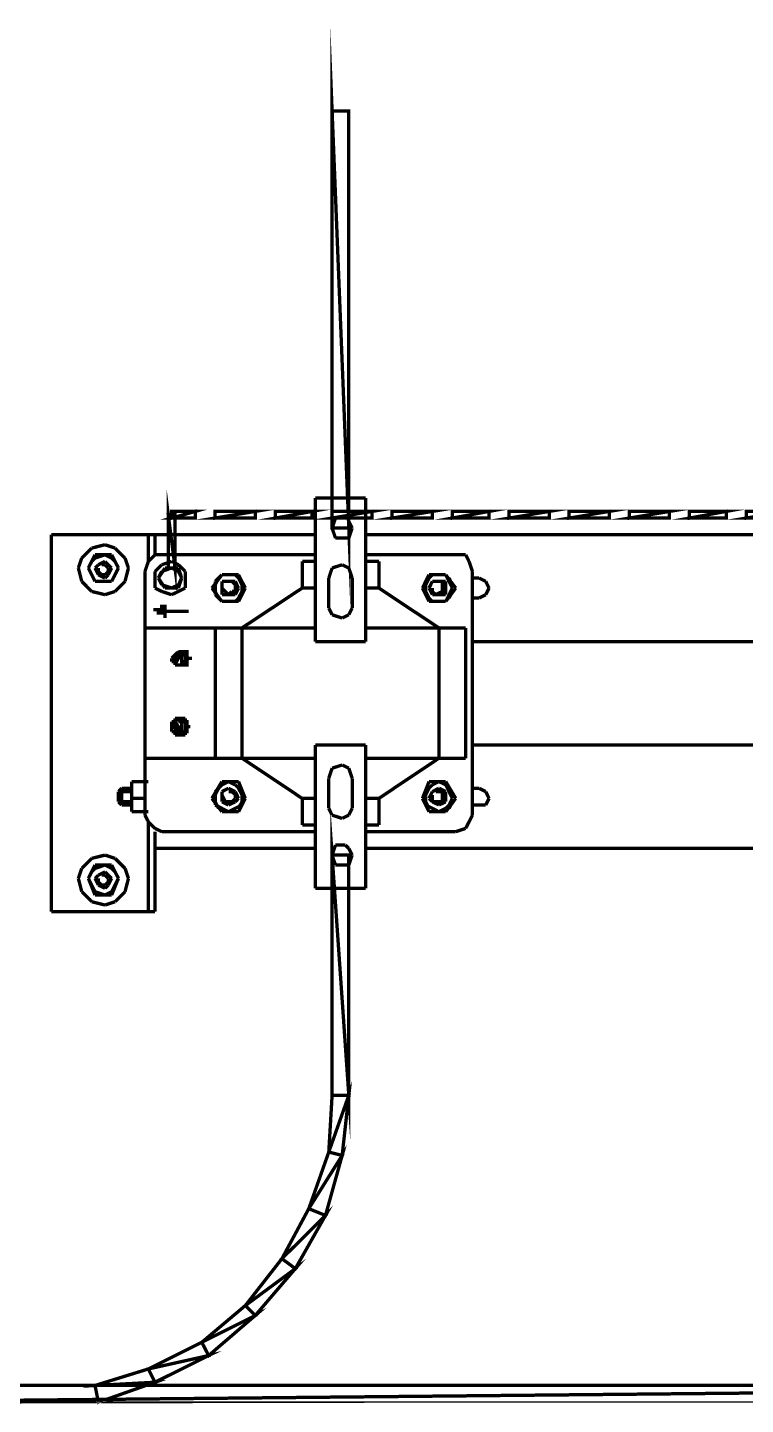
# Model space of a CAD drawing. Header units: metres. Extents: x 3290 to 4536, y 1562 to 1983.
# Drawn here: x 4044.18 to 4049.12, y 1650.19 to 1659.66 of the extents above; entities that cross this region are included whole.
import ezdxf

# ---------------------------------------------------------------- set-up
doc = ezdxf.new("R2010")
doc.units = ezdxf.units.M
for name, color, linetype in [('C00-00-00-BLACK', 7, 'Continuous'), ('C00-FF-00', 3, 'Continuous'), ('CFF-00-00', 1, 'Continuous')]:
    doc.layers.add(name, color=color, linetype=linetype)

msp = doc.modelspace()

# ---------------------------------------------------------------- linework, layer by layer
at = {"layer": 'C00-00-00-BLACK', "const_width": 0.0229}
for points in [[(4046.5056, 1656.4223), (4046.1612, 1656.4223)], [(4046.1612, 1656.4223), (4046.1612, 1655.4351)], [(4046.5056, 1656.4223), (4046.5056, 1655.4351)], [(4046.2988, 1656.2848), (4046.2755, 1656.216)], [(4046.367, 1656.2848), (4046.2988, 1656.2848)], [(4046.4136, 1656.216), (4046.3903, 1656.262)], [(4044.3453, 1653.5769), (4044.3453, 1656.1705)], [(4046.1612, 1656.1705), (4044.3453, 1656.1705)], [(4045.012, 1655.9869), (4045.012, 1656.1705)], [(4045.0575, 1656.0324), (4045.0575, 1656.1705)], [(4046.2755, 1656.216), (4046.2988, 1656.1472)], [(4046.3903, 1656.1472), (4046.4136, 1656.216)], [(4051.2135, 1656.1705), (4046.5056, 1656.1705)], [(4044.6226, 1656.0784), (4044.5538, 1656.0097)], [(4044.7141, 1656.1017), (4044.6226, 1656.0784)], [(4044.7829, 1656.0784), (4044.7141, 1656.1017)], [(4044.8517, 1656.0097), (4044.7829, 1656.0784)], [(4046.2988, 1656.1472), (4046.367, 1656.1472)], [(4046.367, 1656.1472), (4046.3903, 1656.1472)], [(4044.5538, 1656.0097), (4044.5305, 1655.9414)], [(4044.6453, 1656.0324), (4044.5993, 1655.9414)], [(4044.6226, 1655.9869), (4044.5993, 1655.9414)], [(4044.6453, 1656.0097), (4044.6226, 1655.9869)], [(4044.7141, 1656.0324), (4044.6453, 1656.0097)], [(4044.7596, 1656.0324), (4044.6453, 1656.0324)], [(4044.7141, 1655.9869), (4044.6681, 1655.9636)], [(4044.7596, 1656.0097), (4044.7141, 1656.0324)], [(4044.7363, 1655.9636), (4044.7141, 1655.9869)], [(4044.8062, 1655.9414), (4044.7596, 1656.0324)], [(4044.7829, 1655.9869), (4044.7596, 1656.0097)], [(4044.8062, 1655.9414), (4044.7829, 1655.9869)], [(4044.875, 1655.9414), (4044.8517, 1656.0097)], [(4045.012, 1655.9869), (4044.9887, 1655.9181)], [(4045.0575, 1656.0324), (4045.012, 1655.9869)], [(4045.1041, 1656.0324), (4045.0575, 1656.0324)], [(4045.1041, 1656.0324), (4046.1612, 1656.0324)], [(4045.1723, 1655.9869), (4045.1041, 1655.9636)], [(4045.2189, 1655.9636), (4045.1723, 1655.9869)], [(4046.1612, 1655.9869), (4046.0697, 1655.9869)], [(4046.0697, 1655.9869), (4046.0697, 1655.8033)], [(4046.5056, 1656.0324), (4047.1257, 1656.0324)], [(4046.5972, 1655.9869), (4046.5056, 1655.9869)], [(4046.5972, 1655.9869), (4046.5972, 1655.8033)], [(4047.194, 1656.0324), (4047.1257, 1656.0324)], [(4047.2173, 1655.9869), (4047.194, 1656.0324)], [(4047.2405, 1655.9181), (4047.2173, 1655.9869)], [(4044.5305, 1655.9414), (4044.5538, 1655.8494)], [(4044.5993, 1655.9414), (4044.6226, 1655.8949)], [(4044.5993, 1655.9414), (4044.6453, 1655.8494)], [(4044.6226, 1655.8949), (4044.6453, 1655.8494)], [(4044.6681, 1655.9636), (4044.6453, 1655.9414)], [(4044.6453, 1655.9414), (4044.6681, 1655.8949)], [(4044.6681, 1655.9414), (4044.6681, 1655.9181)], [(4044.6681, 1655.9181), (4044.6914, 1655.8949)], [(4044.6681, 1655.8949), (4044.7141, 1655.8721)], [(4044.7141, 1655.9636), (4044.6914, 1655.9636)], [(4044.6914, 1655.8949), (4044.7141, 1655.8949)], [(4044.7363, 1655.9414), (4044.7141, 1655.9636)], [(4044.7141, 1655.8949), (4044.7363, 1655.9181)], [(4044.7141, 1655.8721), (4044.7363, 1655.8949)], [(4044.7596, 1655.9414), (4044.7363, 1655.9636)], [(4044.7363, 1655.9181), (4044.7363, 1655.9414)], [(4044.7363, 1655.8949), (4044.7596, 1655.9414)], [(4044.7596, 1655.8494), (4044.8062, 1655.9414)], [(4044.7596, 1655.8494), (4044.7829, 1655.8949)], [(4044.7829, 1655.8949), (4044.8062, 1655.9414)], [(4044.8517, 1655.8494), (4044.875, 1655.9414)], [(4044.9887, 1655.9181), (4044.9887, 1654.2409)], [(4045.1041, 1655.9636), (4045.0575, 1655.9181)], [(4045.0575, 1655.9181), (4045.0575, 1655.8721)], [(4045.1268, 1655.9414), (4045.0808, 1655.8721)], [(4045.1041, 1655.9181), (4045.0808, 1655.8721)], [(4045.1723, 1655.9414), (4045.1041, 1655.9181)], [(4045.2189, 1655.9414), (4045.1268, 1655.9414)], [(4045.2189, 1655.9181), (4045.1723, 1655.9414)], [(4045.2654, 1655.9181), (4045.2189, 1655.9636)], [(4045.2411, 1655.8721), (4045.2189, 1655.9414)], [(4045.2411, 1655.8721), (4045.2189, 1655.9181)], [(4045.2654, 1655.8721), (4045.2654, 1655.9181)], [(4045.5178, 1655.8949), (4045.449, 1655.8033)], [(4045.5178, 1655.8949), (4045.4718, 1655.8494)], [(4045.6321, 1655.8949), (4045.5178, 1655.8949)], [(4045.5633, 1655.8949), (4045.5178, 1655.8949)], [(4045.5866, 1655.8949), (4045.5411, 1655.8949)], [(4045.6099, 1655.8949), (4045.5633, 1655.8949)], [(4045.6554, 1655.8494), (4045.6099, 1655.8949)], [(4045.6787, 1655.8033), (4045.6321, 1655.8949)], [(4046.2755, 1655.9414), (4046.2527, 1655.8721)], [(4046.3448, 1655.9636), (4046.2755, 1655.9414)], [(4046.3903, 1655.9414), (4046.3448, 1655.9636)], [(4046.4136, 1655.8721), (4046.3903, 1655.9414)], [(4046.9421, 1655.8949), (4046.8966, 1655.8033)], [(4046.9649, 1655.8949), (4046.9194, 1655.8494)], [(4047.057, 1655.8949), (4046.9421, 1655.8949)], [(4047.0104, 1655.8949), (4046.9649, 1655.8949)], [(4047.0337, 1655.8949), (4046.9882, 1655.8949)], [(4047.057, 1655.8949), (4047.0104, 1655.8949)], [(4047.0802, 1655.8494), (4047.057, 1655.8949)], [(4047.1257, 1655.8033), (4047.057, 1655.8949)], [(4047.2405, 1655.9181), (4047.2405, 1654.2409)], [(4044.5538, 1655.8494), (4044.6226, 1655.78)], [(4044.6453, 1655.8494), (4044.7141, 1655.8494)], [(4044.6453, 1655.8494), (4044.7596, 1655.8494)], [(4044.7141, 1655.8494), (4044.7596, 1655.8494)], [(4044.7829, 1655.78), (4044.8517, 1655.8494)], [(4045.0575, 1655.8721), (4045.0575, 1655.8033)], [(4045.0575, 1655.8033), (4045.1041, 1655.78)], [(4045.0808, 1655.8721), (4045.1041, 1655.8261)], [(4045.0808, 1655.8721), (4045.1268, 1655.8033)], [(4045.1041, 1655.8261), (4045.1723, 1655.8033)], [(4045.1268, 1655.8033), (4045.2189, 1655.8033)], [(4045.1723, 1655.8033), (4045.2189, 1655.8261)], [(4045.2189, 1655.8261), (4045.2411, 1655.8721)], [(4045.2189, 1655.8033), (4045.2411, 1655.8721)], [(4045.2189, 1655.78), (4045.2654, 1655.8033)], [(4045.2654, 1655.8033), (4045.2654, 1655.8721)], [(4045.449, 1655.8033), (4045.5178, 1655.7113)], [(4045.4951, 1655.8721), (4045.4718, 1655.8261)], [(4045.4718, 1655.8494), (4045.4718, 1655.8033)], [(4045.4718, 1655.8033), (4045.4718, 1655.7578)], [(4045.5633, 1655.8494), (4045.5178, 1655.8494)], [(4045.5178, 1655.8494), (4045.5178, 1655.8033)], [(4045.5178, 1655.8033), (4045.5411, 1655.78)], [(4045.5178, 1655.8033), (4045.5178, 1655.7578)], [(4045.5866, 1655.8494), (4045.5633, 1655.8494)], [(4045.6099, 1655.8494), (4045.5633, 1655.8494)], [(4045.6099, 1655.8261), (4045.5866, 1655.8494)], [(4045.6321, 1655.8033), (4045.6099, 1655.8494)], [(4045.6099, 1655.78), (4045.6099, 1655.8261)], [(4045.6099, 1655.7578), (4045.6321, 1655.8033)], [(4045.6554, 1655.8261), (4045.6321, 1655.8721)], [(4045.6321, 1655.7113), (4045.6787, 1655.8033)], [(4045.6554, 1655.8033), (4045.6554, 1655.8494)], [(4046.0697, 1655.8033), (4045.6554, 1655.5288)], [(4045.6554, 1655.7578), (4045.6554, 1655.8033)], [(4046.1612, 1655.8033), (4046.0697, 1655.8033)], [(4046.2527, 1655.8721), (4046.2527, 1655.6658)], [(4046.4136, 1655.8721), (4046.4136, 1655.6658)], [(4046.5972, 1655.8033), (4046.5056, 1655.8033)], [(4046.5972, 1655.8033), (4047.0104, 1655.5288)], [(4046.8966, 1655.8033), (4046.9421, 1655.7113)], [(4046.9421, 1655.8721), (4046.9194, 1655.8261)], [(4046.9194, 1655.8494), (4046.9194, 1655.8033)], [(4046.9194, 1655.8033), (4046.9194, 1655.7578)], [(4046.9649, 1655.8494), (4046.9421, 1655.8033)], [(4046.9421, 1655.8033), (4046.9649, 1655.7578)], [(4047.0104, 1655.8494), (4046.9649, 1655.8494)], [(4046.9649, 1655.8033), (4046.9649, 1655.78)], [(4047.0337, 1655.8494), (4046.9882, 1655.8494)], [(4047.057, 1655.8494), (4047.0104, 1655.8494)], [(4047.0337, 1655.8261), (4047.0337, 1655.8494)], [(4047.0337, 1655.78), (4047.0337, 1655.8261)], [(4047.057, 1655.8033), (4047.057, 1655.8494)], [(4047.057, 1655.7578), (4047.057, 1655.8033)], [(4047.057, 1655.7113), (4047.1257, 1655.8033)], [(4047.1024, 1655.8261), (4047.0802, 1655.8721)], [(4047.1024, 1655.8033), (4047.0802, 1655.8494)], [(4047.0802, 1655.7578), (4047.1024, 1655.8033)], [(4047.286, 1655.8721), (4047.2405, 1655.8721)], [(4047.3321, 1655.8494), (4047.286, 1655.8721)], [(4047.3548, 1655.8033), (4047.3321, 1655.8494)], [(4047.3321, 1655.7578), (4047.3548, 1655.8033)], [(4044.6226, 1655.78), (4044.7141, 1655.7578)], [(4044.7141, 1655.7578), (4044.7829, 1655.78)], [(4045.1041, 1655.78), (4045.1723, 1655.7578)], [(4045.1723, 1655.7578), (4045.2189, 1655.78)], [(4045.4718, 1655.78), (4045.4951, 1655.7345)], [(4045.4718, 1655.7578), (4045.5178, 1655.7113)], [(4045.5178, 1655.7578), (4045.5633, 1655.7578)], [(4045.5178, 1655.7113), (4045.6321, 1655.7113)], [(4045.5178, 1655.7113), (4045.5633, 1655.7113)], [(4045.5411, 1655.78), (4045.5633, 1655.7578)], [(4045.5411, 1655.7113), (4045.5866, 1655.7113)], [(4045.5633, 1655.7578), (4045.5866, 1655.78)], [(4045.5633, 1655.7578), (4045.6099, 1655.7578)], [(4045.5633, 1655.7113), (4045.6099, 1655.7113)], [(4045.5866, 1655.78), (4045.6099, 1655.78)], [(4045.6099, 1655.7113), (4045.6554, 1655.7578)], [(4045.6321, 1655.7345), (4045.6554, 1655.78)], [(4046.9194, 1655.78), (4046.9421, 1655.7345)], [(4046.9194, 1655.7578), (4046.9649, 1655.7113)], [(4046.9421, 1655.7113), (4047.057, 1655.7113)], [(4046.9649, 1655.78), (4046.9882, 1655.7578)], [(4046.9649, 1655.7578), (4047.0104, 1655.7578)], [(4046.9649, 1655.7113), (4047.0104, 1655.7113)], [(4046.9882, 1655.7578), (4047.0337, 1655.78)], [(4046.9882, 1655.7113), (4047.0337, 1655.7113)], [(4047.0104, 1655.7578), (4047.057, 1655.7578)], [(4047.0104, 1655.7113), (4047.057, 1655.7113)], [(4047.0337, 1655.78), (4047.057, 1655.78)], [(4047.057, 1655.7113), (4047.0802, 1655.7578)], [(4047.0802, 1655.7345), (4047.1024, 1655.78)], [(4047.286, 1655.7345), (4047.2405, 1655.7345)], [(4047.286, 1655.7345), (4047.3321, 1655.7578)], [(4045.0575, 1655.6658), (4045.0575, 1655.6425)], [(4045.0808, 1655.6658), (4045.0808, 1655.6197)], [(4045.1041, 1655.6891), (4045.1041, 1655.6197)], [(4045.1268, 1655.6891), (4045.1268, 1655.597)], [(4045.2887, 1655.6425), (4045.1268, 1655.6425)], [(4046.2527, 1655.6658), (4046.2755, 1655.6197)], [(4046.2755, 1655.6197), (4046.3448, 1655.597)], [(4046.3448, 1655.597), (4046.3903, 1655.6197)], [(4046.3903, 1655.6197), (4046.4136, 1655.6658)], [(4046.1612, 1655.5288), (4044.9887, 1655.5288)], [(4045.4718, 1655.5288), (4045.4718, 1654.633)], [(4045.6554, 1655.5288), (4045.6554, 1654.633)], [(4047.194, 1655.5288), (4046.5056, 1655.5288)], [(4047.0104, 1655.5288), (4047.0104, 1654.633)], [(4047.194, 1655.5288), (4047.194, 1654.633)], [(4046.5056, 1655.4351), (4046.1612, 1655.4351)], [(4050.0426, 1655.4351), (4047.2405, 1655.4351)], [(4045.2189, 1655.3663), (4045.1723, 1655.3202)], [(4045.1723, 1655.297), (4045.2189, 1655.3663)], [(4045.1723, 1655.3202), (4045.1723, 1655.297)], [(4045.1956, 1655.297), (4045.2411, 1655.3663)], [(4045.2411, 1655.3663), (4045.1956, 1655.2748)], [(4045.2189, 1655.3663), (4045.2411, 1655.3663)], [(4045.2189, 1655.3663), (4045.2411, 1655.3663)], [(4045.2189, 1655.3663), (4045.2411, 1655.3663)], [(4045.2411, 1655.3663), (4045.2189, 1655.3663)], [(4045.2411, 1655.3435), (4045.2411, 1655.3663)], [(4045.2411, 1655.3663), (4045.2654, 1655.3663)], [(4045.2411, 1655.3663), (4045.2654, 1655.3663)], [(4045.2654, 1655.3663), (4045.2411, 1655.3663)], [(4045.2654, 1655.3663), (4045.2411, 1655.3663)], [(4045.2411, 1655.3663), (4045.2654, 1655.3663)], [(4045.2411, 1655.297), (4045.2411, 1655.3435)], [(4045.2411, 1655.3435), (4045.2654, 1655.3435)], [(4045.2654, 1655.3435), (4045.2654, 1655.3663)], [(4045.2654, 1655.3663), (4045.2887, 1655.3663)], [(4045.2654, 1655.3663), (4045.2887, 1655.3663)], [(4045.2654, 1655.3435), (4045.2654, 1655.3663)], [(4045.2887, 1655.3202), (4045.2654, 1655.3435)], [(4045.2654, 1655.297), (4045.2654, 1655.3435)], [(4045.2654, 1655.3435), (4045.2887, 1655.3435)], [(4045.2654, 1655.297), (4045.2887, 1655.3202)], [(4045.2887, 1655.3202), (4045.3115, 1655.3202)], [(4045.1723, 1655.297), (4045.1956, 1655.297)], [(4045.1956, 1655.297), (4045.1723, 1655.297)], [(4045.1956, 1655.2748), (4045.1956, 1655.297)], [(4045.1956, 1655.2748), (4045.2189, 1655.2748)], [(4045.1956, 1655.2748), (4045.2189, 1655.2748)], [(4045.2189, 1655.2748), (4045.2411, 1655.2748)], [(4045.2189, 1655.2748), (4045.2411, 1655.2748)], [(4045.2411, 1655.2748), (4045.2411, 1655.297)], [(4045.2411, 1655.297), (4045.2654, 1655.297)], [(4045.2411, 1655.2748), (4045.2654, 1655.2748)], [(4045.2411, 1655.2748), (4045.2654, 1655.2748)], [(4045.2411, 1655.2748), (4045.2654, 1655.2748)], [(4045.2654, 1655.2748), (4045.2654, 1655.297)], [(4045.2654, 1655.2748), (4045.2654, 1655.297)], [(4045.2654, 1655.297), (4045.2887, 1655.297)], [(4045.2654, 1655.2748), (4045.2887, 1655.2748)], [(4045.1723, 1654.8843), (4045.2189, 1654.7933)], [(4045.1723, 1654.8155), (4045.1723, 1654.8843)], [(4045.1723, 1654.8843), (4045.1956, 1654.8843)], [(4045.1956, 1654.8843), (4045.1956, 1654.9076)], [(4045.1956, 1654.9076), (4045.2189, 1654.9076)], [(4045.2411, 1654.8155), (4045.1956, 1654.8843)], [(4045.1956, 1654.8843), (4045.2411, 1654.7933)], [(4045.2189, 1654.9076), (4045.2189, 1654.8843)], [(4045.2189, 1654.9076), (4045.2411, 1654.9076)], [(4045.2189, 1654.8843), (4045.2411, 1654.8843)], [(4045.2411, 1654.9076), (4045.2654, 1654.9076)], [(4045.2411, 1654.9076), (4045.2411, 1654.8843)], [(4045.2411, 1654.9076), (4045.2654, 1654.9076)], [(4045.2411, 1654.8843), (4045.2654, 1654.8843)], [(4045.2411, 1654.8843), (4045.2654, 1654.8843)], [(4045.2411, 1654.8843), (4045.2411, 1654.8621)], [(4045.2411, 1654.8621), (4045.2411, 1654.8388)], [(4045.2411, 1654.8388), (4045.2411, 1654.8155)], [(4045.2654, 1654.9076), (4045.2654, 1654.8843)], [(4045.2654, 1654.8843), (4045.2887, 1654.8843)], [(4045.2654, 1654.8843), (4045.2654, 1654.8621)], [(4045.2654, 1654.8843), (4045.2887, 1654.8843)], [(4045.2654, 1654.8843), (4045.2654, 1654.8621)], [(4045.2654, 1654.8621), (4045.2654, 1654.8155)], [(4045.2654, 1654.8621), (4045.2887, 1654.8621)], [(4045.2887, 1654.8388), (4045.2654, 1654.8388)], [(4045.2654, 1654.8388), (4045.2654, 1654.8155)], [(4045.2887, 1654.8621), (4045.2887, 1654.8388)], [(4045.1956, 1654.8155), (4045.1723, 1654.8155)], [(4045.1956, 1654.7933), (4045.1956, 1654.8155)], [(4045.2189, 1654.7933), (4045.1956, 1654.7933)], [(4045.2411, 1654.7933), (4045.2189, 1654.7933)], [(4045.2411, 1654.7933), (4045.2189, 1654.7933)], [(4045.2654, 1654.8155), (4045.2411, 1654.7933)], [(4045.2411, 1654.8155), (4045.2654, 1654.8155)], [(4045.2411, 1654.8155), (4045.2654, 1654.8155)], [(4045.2411, 1654.8155), (4045.2411, 1654.7933)], [(4045.2411, 1654.7933), (4045.2654, 1654.7933)], [(4045.2654, 1654.7933), (4045.2411, 1654.7933)], [(4045.2411, 1654.7933), (4045.2654, 1654.7933)], [(4045.2654, 1654.8155), (4045.2887, 1654.8155)], [(4045.2654, 1654.8155), (4045.2887, 1654.8155)], [(4045.2654, 1654.8155), (4045.2654, 1654.7933)], [(4046.1612, 1654.724), (4046.1612, 1653.7372)], [(4046.5056, 1654.724), (4046.1612, 1654.724)], [(4046.5056, 1654.724), (4046.5056, 1653.7372)], [(4050.0426, 1654.724), (4047.2405, 1654.724)], [(4046.1612, 1654.633), (4044.9887, 1654.633)], [(4046.0697, 1654.3563), (4045.6554, 1654.633)], [(4046.2755, 1654.5637), (4046.2527, 1654.4949)], [(4046.3448, 1654.5864), (4046.2755, 1654.5637)], [(4046.3903, 1654.5637), (4046.3448, 1654.5864)], [(4046.4136, 1654.4949), (4046.3903, 1654.5637)], [(4047.194, 1654.633), (4046.5056, 1654.633)], [(4046.5972, 1654.3563), (4047.0104, 1654.633)], [(4044.8972, 1654.4721), (4044.8972, 1654.4028)], [(4044.8972, 1654.4721), (4044.8972, 1654.4494)], [(4044.9887, 1654.4721), (4044.8972, 1654.4721)], [(4044.9887, 1654.4721), (4044.9887, 1654.2642)], [(4044.9887, 1654.4721), (4045.012, 1654.4721)], [(4045.5178, 1654.4721), (4045.449, 1654.3563)], [(4045.6321, 1654.4721), (4045.5178, 1654.4721)], [(4045.5633, 1654.4721), (4045.5178, 1654.4494)], [(4045.5866, 1654.4721), (4045.5411, 1654.4721)], [(4045.6099, 1654.4494), (4045.5633, 1654.4721)], [(4045.6787, 1654.3563), (4045.6321, 1654.4721)], [(4046.2527, 1654.4949), (4046.2527, 1654.2875)], [(4046.4136, 1654.4949), (4046.4136, 1654.2875)], [(4046.9421, 1654.4721), (4046.8966, 1654.3563)], [(4047.057, 1654.4721), (4046.9421, 1654.4721)], [(4047.0104, 1654.4721), (4046.9649, 1654.4494)], [(4047.0337, 1654.4721), (4046.9882, 1654.4721)], [(4047.057, 1654.4494), (4047.0104, 1654.4721)], [(4047.1257, 1654.3563), (4047.057, 1654.4721)], [(4044.8284, 1654.4261), (4044.8062, 1654.4028)], [(4044.8062, 1654.4028), (4044.8062, 1654.333)], [(4044.8284, 1654.3108), (4044.8284, 1654.4261)], [(4044.8284, 1654.4261), (4044.8972, 1654.4261)], [(4044.8284, 1654.4028), (4044.8972, 1654.4028)], [(4044.8972, 1654.2875), (4044.8972, 1654.4494)], [(4044.8972, 1654.4028), (4044.8972, 1654.3563)], [(4045.5178, 1654.4494), (4045.4718, 1654.4028)], [(4045.4951, 1654.4261), (4045.4718, 1654.3806)], [(4045.4718, 1654.4028), (4045.4718, 1654.3563)], [(4045.5633, 1654.4261), (4045.5178, 1654.4028)], [(4045.5178, 1654.4028), (4045.5178, 1654.3563)], [(4045.5178, 1654.3806), (4045.5411, 1654.333)], [(4045.6099, 1654.4028), (4045.5633, 1654.4261)], [(4045.5866, 1654.4028), (4045.5633, 1654.4028)], [(4045.6099, 1654.3806), (4045.5866, 1654.4028)], [(4045.6554, 1654.4028), (4045.6099, 1654.4494)], [(4045.6321, 1654.3563), (4045.6099, 1654.4028)], [(4045.6099, 1654.3563), (4045.6099, 1654.3806)], [(4045.6554, 1654.3806), (4045.6321, 1654.4261)], [(4045.6554, 1654.3563), (4045.6554, 1654.4028)], [(4046.9649, 1654.4494), (4046.9194, 1654.4028)], [(4046.9421, 1654.4261), (4046.9194, 1654.3806)], [(4046.9194, 1654.4028), (4046.9194, 1654.3563)], [(4046.9649, 1654.4028), (4046.9421, 1654.3563)], [(4047.0104, 1654.4261), (4046.9649, 1654.4028)], [(4046.9649, 1654.3806), (4046.9649, 1654.333)], [(4047.0337, 1654.4028), (4046.9882, 1654.4028)], [(4047.057, 1654.4028), (4047.0104, 1654.4261)], [(4047.0337, 1654.3806), (4047.0337, 1654.4028)], [(4047.0337, 1654.3563), (4047.0337, 1654.3806)], [(4047.0802, 1654.4028), (4047.057, 1654.4494)], [(4047.057, 1654.3563), (4047.057, 1654.4028)], [(4047.1024, 1654.3806), (4047.0802, 1654.4261)], [(4047.1024, 1654.3563), (4047.0802, 1654.4028)], [(4047.286, 1654.4261), (4047.2405, 1654.4261)], [(4047.3321, 1654.4028), (4047.286, 1654.4261)], [(4047.3548, 1654.3563), (4047.3321, 1654.4028)], [(4044.8284, 1654.3108), (4044.8062, 1654.333)], [(4044.8284, 1654.333), (4044.8972, 1654.333)], [(4044.8284, 1654.3108), (4044.8972, 1654.3108)], [(4044.8972, 1654.3563), (4044.8972, 1654.3108)], [(4044.8972, 1654.3563), (4044.9887, 1654.3563)], [(4044.8972, 1654.3108), (4044.8972, 1654.2642)], [(4044.8972, 1654.2642), (4044.8972, 1654.2875)], [(4045.449, 1654.3563), (4045.5178, 1654.2642)], [(4045.4718, 1654.3563), (4045.4718, 1654.3108)], [(4045.4718, 1654.333), (4045.4951, 1654.2875)], [(4045.4718, 1654.3108), (4045.5178, 1654.2875)], [(4045.5178, 1654.3563), (4045.5178, 1654.333)], [(4045.5178, 1654.333), (4045.5633, 1654.3108)], [(4045.5178, 1654.2875), (4045.5633, 1654.2642)], [(4045.5411, 1654.333), (4045.5633, 1654.333)], [(4045.5633, 1654.333), (4045.5866, 1654.333)], [(4045.5633, 1654.3108), (4045.6099, 1654.333)], [(4045.5633, 1654.2642), (4045.6099, 1654.2875)], [(4045.5866, 1654.333), (4045.6099, 1654.3563)], [(4045.6099, 1654.333), (4045.6321, 1654.3563)], [(4045.6099, 1654.2875), (4045.6554, 1654.3108)], [(4045.6321, 1654.2642), (4045.6787, 1654.3563)], [(4045.6321, 1654.2875), (4045.6554, 1654.333)], [(4045.6554, 1654.3108), (4045.6554, 1654.3563)], [(4046.0697, 1654.3563), (4046.0697, 1654.1727)], [(4046.1612, 1654.3563), (4046.0697, 1654.3563)], [(4046.2527, 1654.2875), (4046.2755, 1654.2409)], [(4046.3903, 1654.2409), (4046.4136, 1654.2875)], [(4046.5972, 1654.3563), (4046.5056, 1654.3563)], [(4046.5972, 1654.3563), (4046.5972, 1654.1727)], [(4046.8966, 1654.3563), (4046.9421, 1654.2642)], [(4046.9194, 1654.3563), (4046.9194, 1654.3108)], [(4046.9194, 1654.333), (4046.9421, 1654.2875)], [(4046.9194, 1654.3108), (4046.9649, 1654.2875)], [(4046.9421, 1654.3563), (4046.9649, 1654.333)], [(4046.9649, 1654.333), (4047.0104, 1654.3108)], [(4046.9649, 1654.333), (4046.9882, 1654.333)], [(4046.9649, 1654.2875), (4047.0104, 1654.2642)], [(4046.9882, 1654.333), (4047.0337, 1654.333)], [(4047.0104, 1654.3108), (4047.057, 1654.333)], [(4047.0104, 1654.2642), (4047.057, 1654.2875)], [(4047.0337, 1654.333), (4047.0337, 1654.3563)], [(4047.057, 1654.333), (4047.057, 1654.3563)], [(4047.057, 1654.2642), (4047.1257, 1654.3563)], [(4047.057, 1654.2875), (4047.0802, 1654.3108)], [(4047.0802, 1654.3108), (4047.1024, 1654.3563)], [(4047.0802, 1654.2875), (4047.1024, 1654.333)], [(4047.286, 1654.3108), (4047.2405, 1654.3108)], [(4047.286, 1654.3108), (4047.3321, 1654.3108)], [(4047.3321, 1654.3108), (4047.3548, 1654.3563)], [(4044.9887, 1654.2642), (4044.8972, 1654.2642)], [(4044.9887, 1654.2642), (4045.012, 1654.2642)], [(4044.9887, 1654.2409), (4045.012, 1654.1954)], [(4045.012, 1654.1954), (4045.0575, 1654.1499)], [(4045.012, 1653.5769), (4045.012, 1654.1954)], [(4045.5178, 1654.2642), (4045.6321, 1654.2642)], [(4045.5411, 1654.2642), (4045.5866, 1654.2642)], [(4046.2755, 1654.2409), (4046.3448, 1654.2187)], [(4046.3448, 1654.2187), (4046.3903, 1654.2409)], [(4046.9421, 1654.2642), (4047.057, 1654.2642)], [(4046.9882, 1654.2642), (4047.0337, 1654.2642)], [(4047.194, 1654.1499), (4047.2173, 1654.1954)], [(4047.2173, 1654.1954), (4047.2405, 1654.2409)], [(4045.0575, 1654.1499), (4045.1041, 1654.1272)], [(4045.0575, 1654.1272), (4045.0575, 1653.5769)], [(4045.1041, 1654.1272), (4046.1612, 1654.1272)], [(4046.1612, 1654.1727), (4046.0697, 1654.1727)], [(4046.5972, 1654.1727), (4046.5056, 1654.1727)], [(4046.5056, 1654.1272), (4047.1257, 1654.1272)], [(4047.1257, 1654.1272), (4047.194, 1654.1499)], [(4046.1612, 1654.0118), (4045.0575, 1654.0118)], [(4046.2988, 1654.0351), (4046.2755, 1653.9663)], [(4046.367, 1654.0351), (4046.2988, 1654.0351)], [(4046.3903, 1654.0118), (4046.367, 1654.0351)], [(4046.4136, 1653.9663), (4046.3903, 1654.0118)], [(4051.2135, 1654.0118), (4046.5056, 1654.0118)], [(4044.6226, 1653.9436), (4044.5538, 1653.8748)], [(4044.6453, 1653.8981), (4044.5993, 1653.806)], [(4044.7141, 1653.9663), (4044.6226, 1653.9436)], [(4044.7141, 1653.8981), (4044.6453, 1653.8748)], [(4044.7596, 1653.8981), (4044.6453, 1653.8981)], [(4044.7829, 1653.9436), (4044.7141, 1653.9663)], [(4044.7596, 1653.8748), (4044.7141, 1653.8981)], [(4044.8062, 1653.806), (4044.7596, 1653.8981)], [(4044.8517, 1653.8748), (4044.7829, 1653.9436)], [(4046.2755, 1653.9663), (4046.3903, 1653.9663)], [(4046.2755, 1653.9663), (4046.2988, 1653.8981)], [(4046.2988, 1653.8981), (4046.367, 1653.8981)], [(4046.367, 1653.8981), (4046.3903, 1653.8981)], [(4046.3903, 1653.8981), (4046.4136, 1653.9663)], [(4044.5538, 1653.8748), (4044.5305, 1653.806)], [(4044.5305, 1653.806), (4044.5538, 1653.7145)], [(4044.6226, 1653.8515), (4044.5993, 1653.806)], [(4044.5993, 1653.806), (4044.6226, 1653.76)], [(4044.5993, 1653.806), (4044.6453, 1653.6912)], [(4044.6453, 1653.8748), (4044.6226, 1653.8515)], [(4044.6681, 1653.8282), (4044.6453, 1653.806)], [(4044.6453, 1653.806), (4044.6681, 1653.76)], [(4044.7141, 1653.8515), (4044.6681, 1653.8282)], [(4044.6681, 1653.806), (4044.6681, 1653.7827)], [(4044.7141, 1653.8282), (4044.6914, 1653.8282)], [(4044.7363, 1653.8282), (4044.7141, 1653.8515)], [(4044.7363, 1653.806), (4044.7141, 1653.8282)], [(4044.7596, 1653.806), (4044.7363, 1653.8282)], [(4044.7363, 1653.7827), (4044.7363, 1653.806)], [(4044.7363, 1653.76), (4044.7596, 1653.806)], [(4044.7829, 1653.8515), (4044.7596, 1653.8748)], [(4044.7596, 1653.6912), (4044.8062, 1653.806)], [(4044.8062, 1653.806), (4044.7829, 1653.8515)], [(4044.7829, 1653.76), (4044.8062, 1653.806)], [(4044.875, 1653.806), (4044.8517, 1653.8748)], [(4044.8517, 1653.7145), (4044.875, 1653.806)], [(4044.5538, 1653.7145), (4044.6226, 1653.6457)], [(4044.6226, 1653.76), (4044.6453, 1653.7145)], [(4044.6453, 1653.7145), (4044.7141, 1653.6912)], [(4044.6681, 1653.7827), (4044.6914, 1653.76)], [(4044.6681, 1653.76), (4044.7141, 1653.7372)], [(4044.6914, 1653.76), (4044.7141, 1653.76)], [(4044.7141, 1653.76), (4044.7363, 1653.7827)], [(4044.7141, 1653.7372), (4044.7363, 1653.76)], [(4044.7141, 1653.6912), (4044.7596, 1653.7145)], [(4044.7596, 1653.7145), (4044.7829, 1653.76)], [(4044.7829, 1653.6457), (4044.8517, 1653.7145)], [(4046.5056, 1653.7372), (4046.1612, 1653.7372)], [(4044.6226, 1653.6457), (4044.7141, 1653.6224)], [(4044.6453, 1653.6912), (4044.7596, 1653.6912)], [(4044.7141, 1653.6224), (4044.7829, 1653.6457)], [(4045.0575, 1653.5769), (4044.3453, 1653.5769)]]:
    msp.add_lwpolyline(points, dxfattribs=at)
at = {"layer": 'C00-FF-00', "const_width": 0.0229}
for points in [[(4045.149, 1656.3075), (4045.1956, 1655.9414), (4045.149, 1655.9414), (4045.149, 1656.3075)], [(4045.3342, 1656.2848), (4045.3342, 1656.3308), (4045.1723, 1656.2848), (4045.3342, 1656.2848)], [(4045.1956, 1656.3075), (4045.149, 1656.3075), (4045.1956, 1655.9414), (4045.1956, 1656.3075)], [(4045.3342, 1656.3308), (4045.1723, 1656.2848), (4045.1723, 1656.3308), (4045.3342, 1656.3308)], [(4045.7469, 1656.2848), (4045.7469, 1656.3308), (4045.4702, 1656.2848), (4045.7469, 1656.2848)], [(4045.7469, 1656.3308), (4045.4702, 1656.2848), (4045.4702, 1656.3308), (4045.7469, 1656.3308)], [(4046.1379, 1656.2848), (4046.1379, 1656.3308), (4045.8861, 1656.2848), (4046.1379, 1656.2848)], [(4046.1379, 1656.3308), (4045.8861, 1656.2848), (4045.8861, 1656.3308), (4046.1379, 1656.3308)], [(4046.5506, 1656.2848), (4046.5506, 1656.3308), (4046.2749, 1656.2848), (4046.5506, 1656.2848)], [(4046.5506, 1656.3308), (4046.2749, 1656.2848), (4046.2749, 1656.3308), (4046.5506, 1656.3308)], [(4046.9649, 1656.2848), (4046.9649, 1656.3308), (4046.6881, 1656.2848), (4046.9649, 1656.2848)], [(4046.9649, 1656.3308), (4046.6881, 1656.2848), (4046.6881, 1656.3308), (4046.9649, 1656.3308)], [(4047.3548, 1656.2848), (4047.3548, 1656.3308), (4047.1024, 1656.2848), (4047.3548, 1656.2848)], [(4047.3548, 1656.3308), (4047.1024, 1656.2848), (4047.1024, 1656.3308), (4047.3548, 1656.3308)], [(4047.7686, 1656.2848), (4047.7686, 1656.3308), (4047.4929, 1656.2848), (4047.7686, 1656.2848)], [(4047.7686, 1656.3308), (4047.4929, 1656.2848), (4047.4929, 1656.3308), (4047.7686, 1656.3308)], [(4048.1812, 1656.2848), (4048.1812, 1656.3308), (4047.9056, 1656.2848), (4048.1812, 1656.2848)], [(4048.1812, 1656.3308), (4047.9056, 1656.2848), (4047.9056, 1656.3308), (4048.1812, 1656.3308)], [(4048.5955, 1656.2848), (4048.5955, 1656.3308), (4048.3188, 1656.2848), (4048.5955, 1656.2848)], [(4048.5955, 1656.3308), (4048.3188, 1656.2848), (4048.3188, 1656.3308), (4048.5955, 1656.3308)], [(4048.9855, 1656.2848), (4048.9855, 1656.3308), (4048.7331, 1656.2848), (4048.9855, 1656.2848)], [(4048.9855, 1656.3308), (4048.7331, 1656.2848), (4048.7331, 1656.3308), (4048.9855, 1656.3308)], [(4049.3992, 1656.2848), (4049.3992, 1656.3308), (4049.1236, 1656.2848), (4049.3992, 1656.2848)], [(4049.3992, 1656.3308), (4049.1236, 1656.2848), (4049.1236, 1656.3308), (4049.3992, 1656.3308)]]:
    msp.add_lwpolyline(points, close=True, dxfattribs=at)
at = {"layer": 'C00-FF-00'}
for points in [[(4045.1956, 1656.3075), (4045.149, 1656.3075), (4045.1956, 1655.9414), (4045.1956, 1656.3075)], [(4045.149, 1656.3075), (4045.1956, 1655.9414), (4045.149, 1655.9414), (4045.149, 1656.3075)], [(4045.3342, 1656.2848), (4045.3342, 1656.3308), (4045.1723, 1656.2848), (4045.3342, 1656.2848)], [(4045.3342, 1656.3308), (4045.1723, 1656.2848), (4045.1723, 1656.3308), (4045.3342, 1656.3308)], [(4045.7469, 1656.2848), (4045.7469, 1656.3308), (4045.4702, 1656.2848), (4045.7469, 1656.2848)], [(4045.7469, 1656.3308), (4045.4702, 1656.2848), (4045.4702, 1656.3308), (4045.7469, 1656.3308)], [(4046.1379, 1656.2848), (4046.1379, 1656.3308), (4045.8861, 1656.2848), (4046.1379, 1656.2848)], [(4046.1379, 1656.3308), (4045.8861, 1656.2848), (4045.8861, 1656.3308), (4046.1379, 1656.3308)], [(4046.5506, 1656.2848), (4046.5506, 1656.3308), (4046.2749, 1656.2848), (4046.5506, 1656.2848)], [(4046.5506, 1656.3308), (4046.2749, 1656.2848), (4046.2749, 1656.3308), (4046.5506, 1656.3308)], [(4046.9649, 1656.2848), (4046.9649, 1656.3308), (4046.6881, 1656.2848), (4046.9649, 1656.2848)], [(4046.9649, 1656.3308), (4046.6881, 1656.2848), (4046.6881, 1656.3308), (4046.9649, 1656.3308)], [(4047.3548, 1656.2848), (4047.3548, 1656.3308), (4047.1024, 1656.2848), (4047.3548, 1656.2848)], [(4047.3548, 1656.3308), (4047.1024, 1656.2848), (4047.1024, 1656.3308), (4047.3548, 1656.3308)], [(4047.7686, 1656.2848), (4047.7686, 1656.3308), (4047.4929, 1656.2848), (4047.7686, 1656.2848)], [(4047.7686, 1656.3308), (4047.4929, 1656.2848), (4047.4929, 1656.3308), (4047.7686, 1656.3308)], [(4048.1812, 1656.2848), (4048.1812, 1656.3308), (4047.9056, 1656.2848), (4048.1812, 1656.2848)], [(4048.1812, 1656.3308), (4047.9056, 1656.2848), (4047.9056, 1656.3308), (4048.1812, 1656.3308)], [(4048.5955, 1656.2848), (4048.5955, 1656.3308), (4048.3188, 1656.2848), (4048.5955, 1656.2848)], [(4048.5955, 1656.3308), (4048.3188, 1656.2848), (4048.3188, 1656.3308), (4048.5955, 1656.3308)], [(4048.9855, 1656.2848), (4048.9855, 1656.3308), (4048.7331, 1656.2848), (4048.9855, 1656.2848)], [(4048.9855, 1656.3308), (4048.7331, 1656.2848), (4048.7331, 1656.3308), (4048.9855, 1656.3308)]]:
    msp.add_lwpolyline(points, close=True, dxfattribs=at)
at = {"layer": 'C00-FF-00', "const_width": 0.0229}
msp.add_lwpolyline([(4045.1723, 1656.2848), (4045.1723, 1656.3308)], dxfattribs=at)
at = {"layer": 'CFF-00-00', "const_width": 0.0229}
for points in [[(4046.2755, 1656.216), (4046.3903, 1656.216), (4046.2755, 1659.0863), (4046.2755, 1656.216)], [(4046.3903, 1656.216), (4046.2755, 1659.0863), (4046.3903, 1659.0863), (4046.3903, 1656.216)], [(4046.2755, 1652.314), (4046.3903, 1652.314), (4046.2755, 1653.9663), (4046.2755, 1652.314)], [(4046.3903, 1652.314), (4046.2755, 1653.9663), (4046.3903, 1653.9663), (4046.3903, 1652.314)], [(4046.3448, 1651.9002), (4046.2527, 1651.923), (4046.3903, 1652.314), (4046.3448, 1651.9002)], [(4046.2527, 1651.923), (4046.3903, 1652.314), (4046.2755, 1652.314), (4046.2527, 1651.923)], [(4046.1152, 1651.5336), (4046.3448, 1651.9002), (4046.2527, 1651.923), (4046.1152, 1651.5336)], [(4046.23, 1651.487), (4046.1152, 1651.5336), (4046.3448, 1651.9002), (4046.23, 1651.487)], [(4045.9305, 1651.1897), (4046.23, 1651.487), (4046.1152, 1651.5336), (4045.9305, 1651.1897)], [(4046.0226, 1651.1209), (4045.9305, 1651.1897), (4046.23, 1651.487), (4046.0226, 1651.1209)], [(4045.6787, 1650.8669), (4046.0226, 1651.1209), (4045.9305, 1651.1897), (4045.6787, 1650.8669)], [(4045.7469, 1650.7987), (4045.6787, 1650.8669), (4046.0226, 1651.1209), (4045.7469, 1650.7987)], [(4045.3797, 1650.6145), (4045.7469, 1650.7987), (4045.6787, 1650.8669), (4045.3797, 1650.6145)], [(4045.4263, 1650.523), (4045.3797, 1650.6145), (4045.7469, 1650.7987), (4045.4263, 1650.523)], [(4045.012, 1650.431), (4045.4263, 1650.523), (4045.3797, 1650.6145), (4045.012, 1650.431)], [(4045.0575, 1650.3394), (4045.012, 1650.431), (4045.4263, 1650.523), (4045.0575, 1650.3394)], [(4044.6453, 1650.3172), (4045.0575, 1650.3394), (4045.012, 1650.431), (4044.6453, 1650.3172)], [(4042.6924, 1650.2019), (4054.4754, 1650.3172), (4054.4754, 1650.2019), (4042.6924, 1650.2019)], [(4042.6924, 1650.3172), (4042.6924, 1650.2019), (4054.4754, 1650.3172), (4042.6924, 1650.3172)], [(4044.6681, 1650.2019), (4044.6453, 1650.3172), (4045.0575, 1650.3394), (4044.6681, 1650.2019)]]:
    msp.add_lwpolyline(points, close=True, dxfattribs=at)
at = {"layer": 'CFF-00-00'}
for points in [[(4046.2755, 1656.216), (4046.3903, 1656.216), (4046.2755, 1659.0863), (4046.2755, 1656.216)], [(4046.3903, 1656.216), (4046.2755, 1659.0863), (4046.3903, 1659.0863), (4046.3903, 1656.216)], [(4046.2755, 1652.314), (4046.3903, 1652.314), (4046.2755, 1653.9663), (4046.2755, 1652.314)], [(4046.3903, 1652.314), (4046.2755, 1653.9663), (4046.3903, 1653.9663), (4046.3903, 1652.314)], [(4046.3448, 1651.9002), (4046.2527, 1651.923), (4046.3903, 1652.314), (4046.3448, 1651.9002)], [(4046.2527, 1651.923), (4046.3903, 1652.314), (4046.2755, 1652.314), (4046.2527, 1651.923)], [(4046.1152, 1651.5336), (4046.3448, 1651.9002), (4046.2527, 1651.923), (4046.1152, 1651.5336)], [(4046.23, 1651.487), (4046.1152, 1651.5336), (4046.3448, 1651.9002), (4046.23, 1651.487)], [(4045.9305, 1651.1897), (4046.23, 1651.487), (4046.1152, 1651.5336), (4045.9305, 1651.1897)], [(4046.0226, 1651.1209), (4045.9305, 1651.1897), (4046.23, 1651.487), (4046.0226, 1651.1209)], [(4045.6787, 1650.8669), (4046.0226, 1651.1209), (4045.9305, 1651.1897), (4045.6787, 1650.8669)], [(4045.7469, 1650.7987), (4045.6787, 1650.8669), (4046.0226, 1651.1209), (4045.7469, 1650.7987)], [(4045.3797, 1650.6145), (4045.7469, 1650.7987), (4045.6787, 1650.8669), (4045.3797, 1650.6145)], [(4045.4263, 1650.523), (4045.3797, 1650.6145), (4045.7469, 1650.7987), (4045.4263, 1650.523)], [(4045.012, 1650.431), (4045.4263, 1650.523), (4045.3797, 1650.6145), (4045.012, 1650.431)], [(4045.0575, 1650.3394), (4045.012, 1650.431), (4045.4263, 1650.523), (4045.0575, 1650.3394)], [(4044.6453, 1650.3172), (4045.0575, 1650.3394), (4045.012, 1650.431), (4044.6453, 1650.3172)], [(4042.6924, 1650.3172), (4042.6924, 1650.2019), (4054.4754, 1650.3172), (4042.6924, 1650.3172)], [(4042.6924, 1650.2019), (4054.4754, 1650.3172), (4054.4754, 1650.2019), (4042.6924, 1650.2019)], [(4044.6681, 1650.2019), (4044.6453, 1650.3172), (4045.0575, 1650.3394), (4044.6681, 1650.2019)]]:
    msp.add_lwpolyline(points, close=True, dxfattribs=at)

doc.saveas('drawing.dxf')
